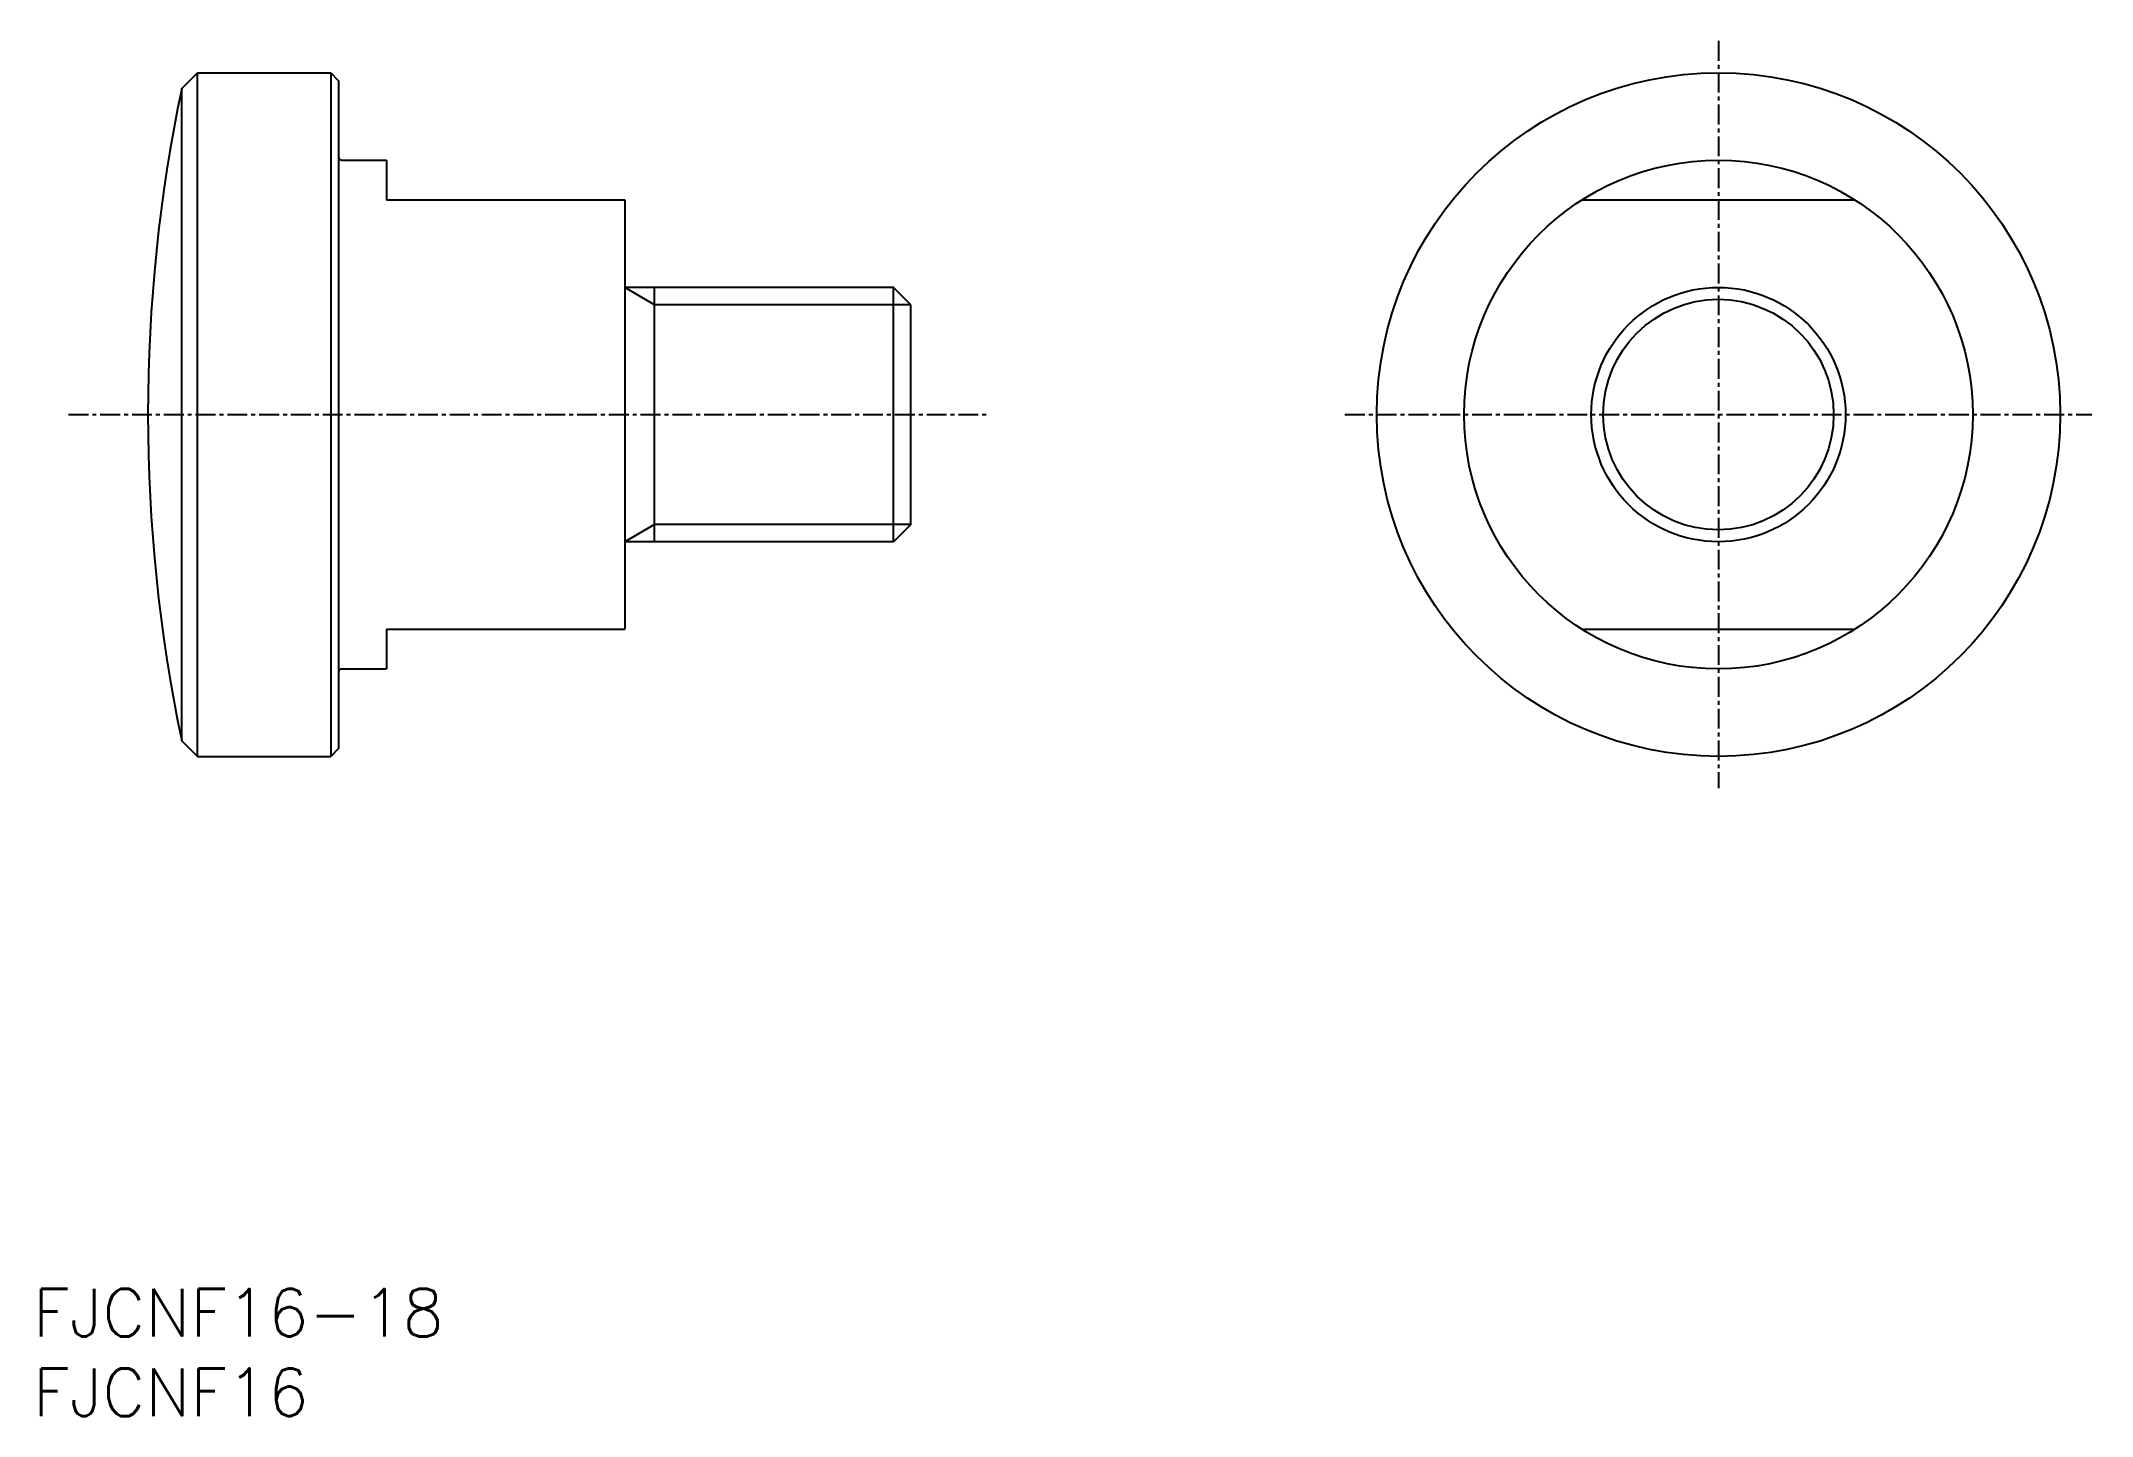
# Model space of a CAD drawing. Extents: x 75 to 204, y 56 to 142.
import ezdxf
from ezdxf.enums import TextEntityAlignment as Align

# ---------------------------------------------------------------- set-up
doc = ezdxf.new("R2010")
doc.units = 0
doc.linetypes.add('CENTER', pattern=[2, 1.25, -0.25, 0.25, -0.25])
doc.layers.get('0').update_dxf_attribs({"linetype": 'CONTINUOUS'})
doc.layers.add('CENTER', color=1, linetype='CENTER')
doc.styles.get("Standard").update_dxf_attribs({"font": 'txt.shx', "bigfont": 'extfont.shx'})

msp = doc.modelspace()

# ---------------------------------------------------------------- linework, layer by layer
at = {"color": 7, "linetype": 'CONTINUOUS'}
for p, q in [((83.85, 139.32), (84.85, 140.32)), ((84.85, 140.32), (93.23, 140.32)), ((84.85, 97.32), (84.85, 140.32)), ((93.23, 140.32), (93.73, 139.82)), ((93.23, 140.32), (93.23, 97.32)), ((93.73, 139.82), (93.73, 97.82)), ((83.85, 139.32), (83.85, 98.32)), ((93.93, 134.82), (96.73, 134.82)), ((96.73, 134.82), (96.73, 132.32)), ((96.73, 132.32), (111.73, 132.32)), ((111.73, 132.32), (111.73, 105.32)), ((171.97, 132.32), (189.14, 132.32)), ((128.65, 126.82), (111.73, 126.82)), ((113.6, 110.82), (113.6, 126.82)), ((128.65, 110.82), (128.65, 126.82)), ((129.73, 125.73), (128.65, 126.82)), ((129.73, 111.9), (129.73, 125.73)), ((129.73, 118.82), (129.73, 118.82)), ((129.73, 115.36), (129.73, 115.36)), ((129.73, 111.9), (128.65, 110.82)), ((128.65, 110.82), (111.73, 110.82)), ((96.73, 105.32), (111.73, 105.32)), ((96.73, 105.32), (96.73, 102.82)), ((171.97, 105.32), (189.14, 105.32)), ((93.93, 102.82), (96.73, 102.82)), ((83.85, 98.32), (84.85, 97.32)), ((84.85, 97.32), (93.23, 97.32)), ((93.73, 97.82), (93.23, 97.32))]:
    msp.add_line(p, q, dxfattribs=at)
at = {"color": 3, "linetype": 'CONTINUOUS'}
for p, q in [((113.6, 125.73), (111.73, 126.82)), ((129.73, 125.73), (113.6, 125.73)), ((113.6, 111.9), (111.73, 110.82)), ((129.73, 111.9), (113.6, 111.9))]:
    msp.add_line(p, q, dxfattribs=at)
at = {"color": 7, "linetype": 'CONTINUOUS'}
for radius in [21.5, 16, 8]:
    msp.add_circle((180.55, 118.82), radius, dxfattribs=at)
at = {"color": 3, "linetype": 'CONTINUOUS'}
msp.add_circle((180.55, 118.82), 7.25, dxfattribs=at)
at = {"color": 7, "linetype": 'CONTINUOUS'}
for centre, radius, start, end in [((181.73, 118.82), 100, 168.1705, 191.8295), ((93.93, 135.02), 0.2, 180, 270), ((93.93, 102.62), 0.2, 90, 180)]:
    msp.add_arc(centre, radius, start, end, dxfattribs=at)
at = {"layer": 'CENTER', "color": 1, "linetype": 'CENTER'}
for p, q in [((180.55, 142.32), (180.55, 95.32)), ((76.73, 118.82), (134.73, 118.82)), ((157.05, 118.82), (204.05, 118.82))]:
    msp.add_line(p, q, dxfattribs=at)

# ---------------------------------------------------------------- texts
at = {"color": 7, "linetype": 'CONTINUOUS'}
for s, p in [('FJCNF16-18', (74.49, 62.33)), ('FJCNF16', (74.49, 57.33))]:
    msp.add_text(s, height=3, dxfattribs=at).set_placement(p, align=Align.MIDDLE_LEFT)

doc.saveas('drawing.dxf')
